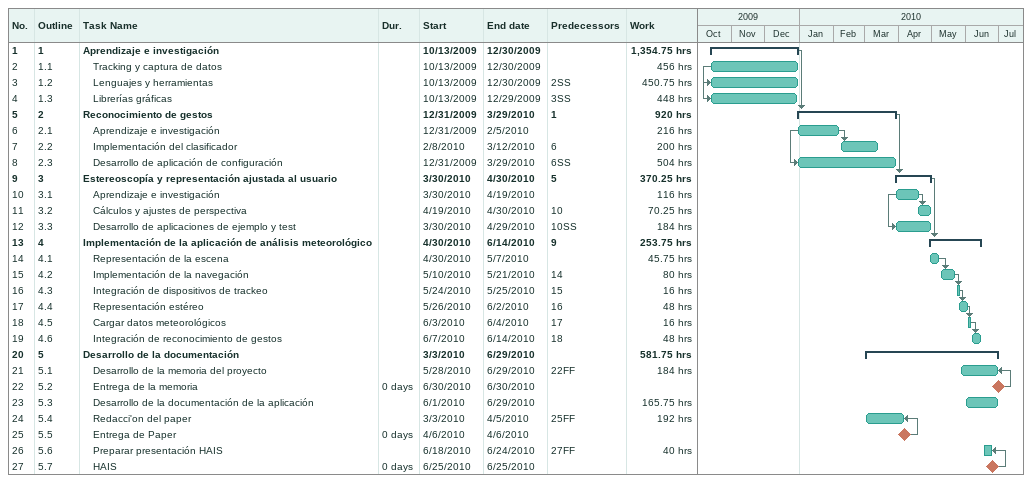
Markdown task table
| ID | WBS | Task | Duration | Start | Finish | Predecessors | Work (h) |
|---|---|---|---|---|---|---|---|
| 1 | 1 | **Aprendizaje e investigación** |  | 2009-10-13 | 2009-12-30 |  | 1354.75 |
| 2 | 1.1 | Tracking y captura de datos |  | 2009-10-13 | 2009-12-30 |  | 456 |
| 3 | 1.2 | Lenguajes y herramientas |  | 2009-10-13 | 2009-12-30 | 2SS | 450.75 |
| 4 | 1.3 | Librerías gráficas |  | 2009-10-13 | 2009-12-29 | 3SS | 448 |
| 5 | 2 | **Reconocimiento de gestos** |  | 2009-12-31 | 2010-03-29 | 1 | 920 |
| 6 | 2.1 | Aprendizaje e investigación |  | 2009-12-31 | 2010-02-05 |  | 216 |
| 7 | 2.2 | Implementación del clasificador |  | 2010-02-08 | 2010-03-12 | 6 | 200 |
| 8 | 2.3 | Desarrollo de aplicación de configuración |  | 2009-12-31 | 2010-03-29 | 6SS | 504 |
| 9 | 3 | **Estereoscopía y representación ajustada al usuario** |  | 2010-03-30 | 2010-04-30 | 5 | 370.25 |
| 10 | 3.1 | Aprendizaje e investigación |  | 2010-03-30 | 2010-04-19 |  | 116 |
| 11 | 3.2 | Cálculos y ajustes de perspectiva |  | 2010-04-19 | 2010-04-30 | 10 | 70.25 |
| 12 | 3.3 | Desarrollo de aplicaciones de ejemplo y test |  | 2010-03-30 | 2010-04-29 | 10SS | 184 |
| 13 | 4 | **Implementación de la aplicación de análisis meteorológico** |  | 2010-04-30 | 2010-06-14 | 9 | 253.75 |
| 14 | 4.1 | Representación de la escena |  | 2010-04-30 | 2010-05-07 |  | 45.75 |
| 15 | 4.2 | Implementación de la navegación |  | 2010-05-10 | 2010-05-21 | 14 | 80 |
| 16 | 4.3 | Integración de dispositivos de trackeo |  | 2010-05-24 | 2010-05-25 | 15 | 16 |
| 17 | 4.4 | Representación estéreo |  | 2010-05-26 | 2010-06-02 | 16 | 48 |
| 18 | 4.5 | Cargar datos meteorológicos |  | 2010-06-03 | 2010-06-04 | 17 | 16 |
| 19 | 4.6 | Integración de reconocimiento de gestos |  | 2010-06-07 | 2010-06-14 | 18 | 48 |
| 20 | 5 | **Desarrollo de la documentación** |  | 2010-03-03 | 2010-06-29 |  | 581.75 |
| 21 | 5.1 | Desarrollo de la memoria del proyecto |  | 2010-05-28 | 2010-06-29 | 22FF | 184 |
| 22 | 5.2 | Entrega de la memoria | 0d | 2010-06-30 | 2010-06-30 |  |  |
| 23 | 5.3 | Desarrollo de la documentación de la aplicación |  | 2010-06-01 | 2010-06-29 |  | 165.75 |
| 24 | 5.4 | Redacci'on del paper |  | 2010-03-03 | 2010-04-05 | 25FF | 192 |
| 25 | 5.5 | Entrega de Paper | 0d | 2010-04-06 | 2010-04-06 |  |  |
| 26 | 5.6 | Preparar presentación HAIS |  | 2010-06-18 | 2010-06-24 | 27FF | 40 |
| 27 | 5.7 | HAIS | 0d | 2010-06-25 | 2010-06-25 |  |  |
